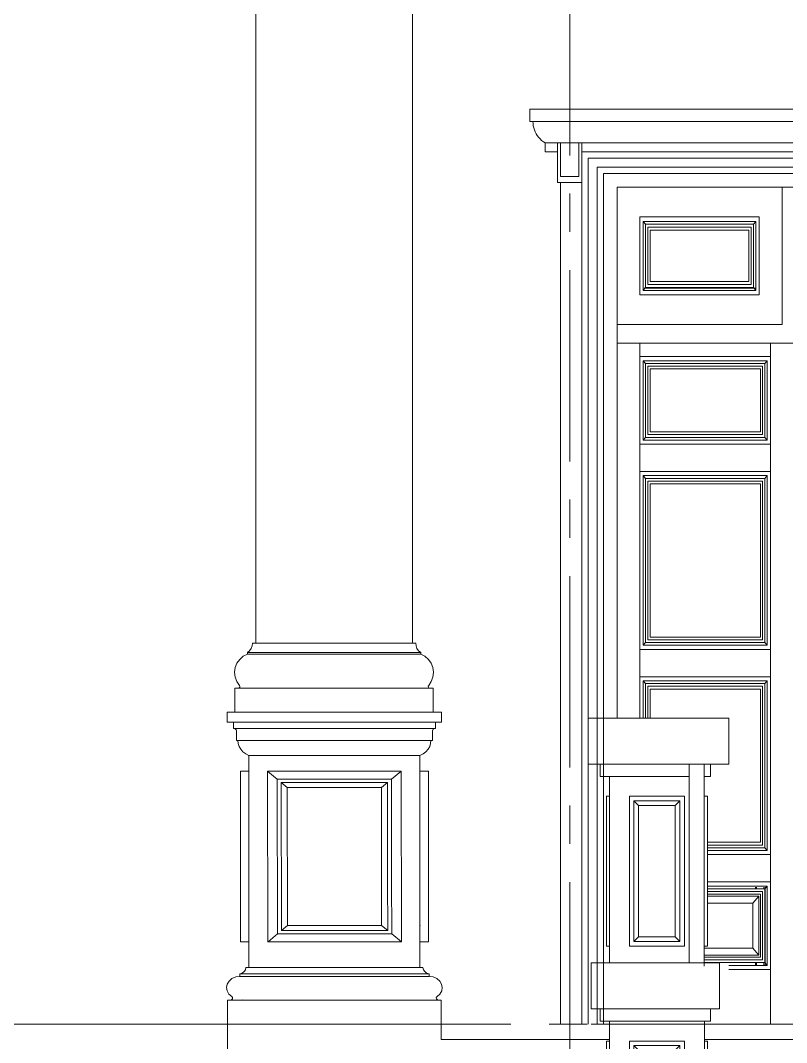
# Model space of a CAD drawing. Header units: millimetres. Extents: x 1832547 to 2001569, y -558009 to -417808.
# Drawn here: x 1885717 to 1888220, y -527404 to -524063 of the extents above; entities that cross this region are included whole.
import ezdxf

# ---------------------------------------------------------------- set-up
doc = ezdxf.new("R2010")
doc.units = ezdxf.units.MM
doc.header["$MEASUREMENT"] = 0
doc.linetypes.add('CENTER', pattern=[2, 1.25, -0.25, 0.25, -0.25])
for name, color, linetype, lineweight in [('CA.dim 08', 8, 'CONTINUOUS', 13), ('CA.manh 08', 8, 'CONTINUOUS', 9), ('CA.noi that 15', 15, 'CONTINUOUS', 9), ('CA.thay 145', 145, 'CONTINUOUS', 18), ('CA.tim 67', 67, 'CENTER', 9), ('CA_manh 08', 8, 'CONTINUOUS', 9)]:
    doc.layers.add(name, color=color, linetype=linetype, lineweight=lineweight)

# ---------------------------------------------------------------- blocks, each defined once
blk = doc.blocks.new('f34t43')
at = {"layer": 'CA.manh 08'}
for p, q in [((1919634.9, -524832.7), (1919634.9, -525292.5)), ((1919784.9, -524832.7), (1919634.9, -524832.7)), ((1919634.9, -524832.7), (1919650, -524847.8)), ((1919769.9, -524847.7), (1919784.9, -524832.7)), ((1919784.9, -525292.5), (1919784.9, -524832.7)), ((1919650, -524847.8), (1919650, -525277.4)), ((1919769.7, -524847.8), (1919650, -524847.8)), ((1919769.7, -524847.8), (1919769.9, -524847.7)), ((1919769.7, -525277.4), (1919769.7, -524847.8)), ((1919769.9, -525277.5), (1919769.9, -524847.7)), ((1919634.9, -525292.5), (1919649.9, -525277.5)), ((1919634.9, -525292.5), (1919784.9, -525292.5)), ((1919649.9, -525277.5), (1919650, -525277.4)), ((1919649.9, -525277.5), (1919769.9, -525277.5)), ((1919650, -525277.4), (1919769.7, -525277.4)), ((1919769.9, -525277.5), (1919769.7, -525277.4)), ((1919784.9, -525292.5), (1919769.9, -525277.5))]:
    blk.add_line(p, q, dxfattribs=at)
at = {"layer": 'CA.thay 145'}
for p, q in [((1919494.9, -524712.7), (1919494.9, -524562.7)), ((1919914.9, -524562.7), (1919494.9, -524562.7)), ((1919914.9, -524712.7), (1919914.9, -524562.7)), ((1919494.9, -524712.7), (1919524.9, -524712.7)), ((1919524.9, -524752.7), (1919524.9, -524712.7)), ((1919524.9, -524712.7), (1919884.9, -524712.7)), ((1919884.9, -524752.7), (1919884.9, -524712.7)), ((1919884.9, -524712.7), (1919914.9, -524712.7)), ((1919524.9, -524752.7), (1919554.9, -524752.7)), ((1919554.9, -524752.7), (1919864.9, -524752.7)), ((1919554.9, -524817.7), (1919554.9, -524752.7)), ((1919864.9, -524817.7), (1919864.9, -524752.7)), ((1919864.9, -524752.7), (1919884.9, -524752.7)), ((1919544.9, -524817.7), (1919554.9, -524817.7)), ((1919544.9, -525307.5), (1919544.9, -524817.7)), ((1919554.9, -525307.5), (1919554.9, -524817.7)), ((1919619.9, -524817.7), (1919619.9, -525307.5)), ((1919799.9, -524817.7), (1919619.9, -524817.7)), ((1919799.9, -525307.5), (1919799.9, -524817.7)), ((1919874.9, -524817.7), (1919864.9, -524817.7)), ((1919864.9, -525307.5), (1919864.9, -524817.7)), ((1919874.9, -524817.7), (1919874.9, -525307.5)), ((1919544.9, -525307.5), (1919554.9, -525307.5)), ((1919554.9, -525372.7), (1919554.9, -525307.5)), ((1919619.9, -525307.5), (1919799.9, -525307.5)), ((1919864.9, -525372.7), (1919864.9, -525307.5)), ((1919874.9, -525307.5), (1919864.9, -525307.5)), ((1919554.9, -525372.7), (1919544.9, -525372.7)), ((1919544.9, -525412.7), (1919544.9, -525372.7)), ((1919554.9, -525372.7), (1919864.9, -525372.7)), ((1919879.9, -525372.7), (1919864.9, -525372.7)), ((1919879.9, -525412.7), (1919879.9, -525372.7)), ((1919544.9, -525412.7), (1919494.9, -525412.7)), ((1919494.9, -525562.7), (1919494.9, -525412.7)), ((1919544.9, -525412.7), (1919879.9, -525412.7)), ((1919914.9, -525412.7), (1919879.9, -525412.7)), ((1919914.9, -525562.7), (1919914.9, -525412.7)), ((1919494.9, -525562.7), (1919914.9, -525562.7))]:
    blk.add_line(p, q, dxfattribs=at)
blk = doc.blocks.new('\xad5t54')
at = {"layer": 'CA.manh 08'}
blk.add_line((1923088.6, -525152.3), (1923654.8, -525152.3), dxfattribs=at)
at = {"layer": 'CA.thay 145'}
for p, q in [((1923115.9, -520842.3), (1923115.9, -525122.3)), ((1923627.5, -520842.3), (1923627.5, -525122.3)), ((1923100.8, -525139.5), (1923095.6, -525146.7)), ((1923104, -525131.2), (1923100.8, -525139.5)), ((1923105, -525122.3), (1923104, -525131.2)), ((1923115.9, -525122.3), (1923105, -525122.3)), ((1923115.9, -525122.3), (1923627.5, -525122.3)), ((1923638.4, -525122.3), (1923627.5, -525122.3)), ((1923638.4, -525122.3), (1923639.4, -525131.2)), ((1923639.4, -525131.2), (1923642.6, -525139.5)), ((1923642.6, -525139.5), (1923647.9, -525146.7)), ((1923063.3, -525175), (1923054.4, -525187.6)), ((1923074.9, -525164.8), (1923063.3, -525175)), ((1923088.6, -525157.7), (1923074.9, -525164.8)), ((1923095.6, -525146.7), (1923088.6, -525152.3)), ((1923088.6, -525152.3), (1923088.6, -525157.7)), ((1923088.6, -525157.7), (1923654.8, -525157.7)), ((1923647.9, -525146.7), (1923654.8, -525152.3)), ((1923654.8, -525152.3), (1923654.8, -525157.7)), ((1923654.8, -525157.7), (1923668.5, -525164.8)), ((1923668.5, -525164.8), (1923680.1, -525175)), ((1923680.1, -525175), (1923689, -525187.6)), ((1923048.8, -525202), (1923046.8, -525217.4)), ((1923054.4, -525187.6), (1923048.8, -525202)), ((1923689, -525187.6), (1923694.6, -525202)), ((1923694.6, -525202), (1923696.6, -525217.4)), ((1923046.8, -525217.4), (1923048.5, -525232.7)), ((1923048.5, -525232.7), (1923053.9, -525247.2)), ((1923694.9, -525232.7), (1923689.5, -525247.2)), ((1923696.6, -525217.4), (1923694.9, -525232.7)), ((1923047.8, -525269.3), (1923047.8, -525347.3)), ((1923058.7, -525269.3), (1923047.8, -525269.3)), ((1923053.9, -525247.2), (1923062.5, -525260)), ((1923061.7, -525268.4), (1923058.7, -525269.3)), ((1923092.2, -525269.3), (1923058.7, -525269.3)), ((1923063.7, -525265.9), (1923061.7, -525268.4)), ((1923062.5, -525260), (1923064, -525262.8)), ((1923064, -525262.8), (1923063.7, -525265.9)), ((1923092.2, -525269.3), (1923092.3, -525268.4)), ((1923115.9, -525269.3), (1923092.2, -525269.3)), ((1923115.9, -525269.3), (1923115.9, -525268.4)), ((1923115.9, -525269.3), (1923627.5, -525269.3)), ((1923627.5, -525269.3), (1923627.5, -525268.4)), ((1923651.3, -525269.3), (1923627.5, -525269.3)), ((1923651.3, -525269.3), (1923651.1, -525268.4)), ((1923684.7, -525269.3), (1923651.3, -525269.3)), ((1923680.9, -525260), (1923679.4, -525262.8)), ((1923679.4, -525262.8), (1923679.7, -525265.9)), ((1923679.7, -525265.9), (1923681.7, -525268.4)), ((1923689.5, -525247.2), (1923680.9, -525260)), ((1923681.7, -525268.4), (1923684.7, -525269.3)), ((1923695.6, -525269.3), (1923684.7, -525269.3)), ((1923695.6, -525269.3), (1923695.6, -525347.3)), ((1923022.7, -525380.2), (1923022.7, -525347.3)), ((1923047.8, -525347.3), (1923022.7, -525347.3)), ((1923695.6, -525347.3), (1923047.8, -525347.3)), ((1923722.8, -525347.3), (1923695.6, -525347.3)), ((1923722.8, -525380.2), (1923722.8, -525347.3)), ((1923022.7, -525380.2), (1923042.5, -525380.2)), ((1923042.5, -525400.8), (1923042.5, -525380.2)), ((1923042.5, -525380.2), (1923703, -525380.2)), ((1923046.2, -525401.4), (1923042.5, -525400.8)), ((1923042.5, -525400.8), (1923074.8, -525400.8)), ((1923049.4, -525403.2), (1923046.2, -525401.4)), ((1923051.6, -525405.8), (1923049.4, -525403.2)), ((1923052.3, -525409), (1923051.6, -525405.8)), ((1923052.3, -525439.8), (1923052.3, -525409)), ((1923622.6, -525400.8), (1923622.6, -525401.4)), ((1923622.6, -525400.8), (1923637.5, -525400.8)), ((1923637.5, -525400.8), (1923637.5, -525401.4)), ((1923637.5, -525400.8), (1923670.7, -525400.8)), ((1923670.7, -525400.8), (1923670.4, -525401.4)), ((1923670.7, -525400.8), (1923703, -525400.8)), ((1923693.1, -525409), (1923693.9, -525405.8)), ((1923693.1, -525439.8), (1923693.1, -525409)), ((1923693.9, -525405.8), (1923696, -525403.2)), ((1923696, -525403.2), (1923699.3, -525401.4)), ((1923699.3, -525401.4), (1923703, -525400.8)), ((1923703, -525380.2), (1923722.8, -525380.2)), ((1923703, -525400.8), (1923703, -525380.2)), ((1923052.3, -525439.8), (1923057.3, -525439.8)), ((1923058.2, -525449.9), (1923057.3, -525439.8)), ((1923687.3, -525449.9), (1923688.2, -525439.8)), ((1923688.2, -525439.8), (1923693.1, -525439.8)), ((1923061.4, -525459.7), (1923058.2, -525449.9)), ((1923066.7, -525468.8), (1923061.4, -525459.7)), ((1923073.9, -525476.9), (1923066.7, -525468.8)), ((1923671.6, -525476.9), (1923678.8, -525468.8)), ((1923678.8, -525468.8), (1923684.1, -525459.7)), ((1923684.1, -525459.7), (1923687.3, -525449.9)), ((1923082.9, -525483.8), (1923073.9, -525476.9)), ((1923093.2, -525489.2), (1923082.9, -525483.8)), ((1923093.1, -525541), (1923093.2, -525489.2)), ((1923093.2, -525489.2), (1923652.3, -525489.2)), ((1923652.3, -525489.2), (1923662.6, -525483.8)), ((1923652.4, -525541), (1923652.3, -525489.2)), ((1923662.6, -525483.8), (1923671.6, -525476.9)), ((1923065.7, -525541), (1923065.8, -525540.9)), ((1923065.7, -525541.1), (1923065.7, -525541)), ((1923065.7, -525541.2), (1923065.7, -525541.1)), ((1923065.7, -525541.3), (1923065.7, -525541.2)), ((1923065.7, -525555.9), (1923065.7, -525541.3)), ((1923065.8, -525540.9), (1923065.9, -525540.8)), ((1923065.9, -525540.8), (1923065.9, -525540.7)), ((1923065.9, -525540.7), (1923066, -525540.7)), ((1923066, -525540.7), (1923066.1, -525540.6)), ((1923066.1, -525540.6), (1923066.3, -525540.6)), ((1923066.3, -525540.6), (1923066.4, -525540.5)), ((1923066.4, -525540.5), (1923066.5, -525540.5)), ((1923066.5, -525540.5), (1923066.6, -525540.5)), ((1923066.6, -525540.5), (1923092.2, -525540.5)), ((1923092.2, -525540.5), (1923092.3, -525540.5)), ((1923092.3, -525540.5), (1923092.4, -525540.5)), ((1923092.4, -525540.5), (1923092.6, -525540.6)), ((1923092.6, -525540.6), (1923092.7, -525540.6)), ((1923092.7, -525540.6), (1923092.8, -525540.7)), ((1923092.8, -525540.7), (1923092.9, -525540.7)), ((1923092.9, -525540.7), (1923093, -525540.8)), ((1923093, -525540.8), (1923093, -525540.9)), ((1923093, -525540.9), (1923093.1, -525541)), ((1923093.1, -525541), (1923093.1, -525541.1)), ((1923093.1, -525541.1), (1923093.2, -525541.2)), ((1923093.2, -525541.2), (1923093.2, -525541.3)), ((1923093.2, -525541.3), (1923093.2, -525593.2)), ((1923590.5, -525540.5), (1923154, -525540.5)), ((1923154, -525540.5), (1923155.2, -526098.5)), ((1923154, -525540.5), (1923155, -525541.3)), ((1923155, -525541.3), (1923185.8, -525566.8)), ((1923558.9, -525566.8), (1923589.5, -525541.3)), ((1923589.5, -525541.3), (1923590.5, -525540.5)), ((1923591.7, -526098.5), (1923590.5, -525540.5)), ((1923652.4, -525541.1), (1923652.3, -525541.2)), ((1923652.3, -525541.2), (1923652.3, -525541.3)), ((1923652.3, -525593.2), (1923652.3, -525541.3)), ((1923652.5, -525540.9), (1923652.4, -525541)), ((1923652.4, -525541), (1923652.4, -525541.1)), ((1923652.6, -525540.7), (1923652.5, -525540.8)), ((1923652.5, -525540.8), (1923652.5, -525540.9)), ((1923652.7, -525540.7), (1923652.6, -525540.7)), ((1923652.8, -525540.6), (1923652.7, -525540.7)), ((1923652.9, -525540.6), (1923652.8, -525540.6)), ((1923653.1, -525540.5), (1923652.9, -525540.6)), ((1923653.2, -525540.5), (1923653.1, -525540.5)), ((1923653.3, -525540.5), (1923653.2, -525540.5)), ((1923678.9, -525540.5), (1923653.3, -525540.5)), ((1923679, -525540.5), (1923678.9, -525540.5)), ((1923679.1, -525540.5), (1923679, -525540.5)), ((1923679.2, -525540.6), (1923679.1, -525540.5)), ((1923679.4, -525540.6), (1923679.2, -525540.6)), ((1923679.5, -525540.7), (1923679.4, -525540.6)), ((1923679.6, -525540.7), (1923679.5, -525540.7)), ((1923679.6, -525540.8), (1923679.6, -525540.7)), ((1923679.7, -525540.9), (1923679.6, -525540.8)), ((1923679.8, -525541), (1923679.7, -525540.9)), ((1923679.8, -525541.1), (1923679.8, -525541)), ((1923679.8, -525541.2), (1923679.8, -525541.1)), ((1923679.8, -525541.3), (1923679.8, -525541.2)), ((1923679.8, -525541.3), (1923679.8, -526097.7)), ((1923065.7, -525556), (1923065.7, -525555.9)), ((1923065.7, -525556.1), (1923065.7, -525556)), ((1923065.7, -525556.1), (1923065.7, -525556.1)), ((1923065.7, -525556.2), (1923065.7, -525556.1)), ((1923065.8, -525556.3), (1923065.7, -525556.2)), ((1923065.7, -525556.2), (1923065.7, -526082.9)), ((1923065.8, -525556.4), (1923065.8, -525556.3)), ((1923065.9, -525556.4), (1923065.8, -525556.4)), ((1923066, -525556.5), (1923065.9, -525556.4)), ((1923066.1, -525556.6), (1923066, -525556.5)), ((1923066, -525556.5), (1923066, -525556.5)), ((1923066.2, -525556.6), (1923066.1, -525556.6)), ((1923066.3, -525556.6), (1923066.2, -525556.6)), ((1923558.9, -525566.8), (1923185.8, -525566.8)), ((1923185.8, -525566.8), (1923186.8, -526072.2)), ((1923559.4, -525898.2), (1923558.9, -525566.8)), ((1923678.9, -525556.8), (1923679.1, -525556.7)), ((1923092.3, -525594), (1923092.2, -525594)), ((1923092.4, -525594), (1923092.3, -525594)), ((1923092.6, -525594), (1923092.4, -525594)), ((1923092.7, -525593.9), (1923092.6, -525594)), ((1923092.8, -525593.9), (1923092.7, -525593.9)), ((1923092.9, -525593.8), (1923092.8, -525593.9)), ((1923093, -525593.7), (1923092.9, -525593.8)), ((1923093, -525593.6), (1923093, -525593.7)), ((1923093.2, -525593.3), (1923093.1, -525593.4)), ((1923093.1, -525593.4), (1923093.1, -525593.5)), ((1923093.1, -525593.5), (1923093.1, -526045.5)), ((1923093.2, -525593.2), (1923093.2, -525593.3)), ((1923652.3, -525593.2), (1923652.3, -525593.3)), ((1923652.3, -525593.3), (1923652.4, -525593.4)), ((1923652.4, -525593.4), (1923652.4, -525593.5)), ((1923652.4, -525593.5), (1923652.5, -525593.6)), ((1923652.4, -525593.5), (1923652.4, -526045.5)), ((1923652.5, -525593.6), (1923652.5, -525593.7)), ((1923652.5, -525593.7), (1923652.6, -525593.8)), ((1923652.6, -525593.8), (1923652.7, -525593.9)), ((1923652.7, -525593.9), (1923652.8, -525593.9)), ((1923652.8, -525593.9), (1923652.9, -525594)), ((1923652.9, -525594), (1923653.1, -525594)), ((1923653.1, -525594), (1923653.2, -525594)), ((1923559.9, -526072.2), (1923559.4, -525898.2)), ((1923092.3, -526045), (1923092.2, -526045)), ((1923092.4, -526045), (1923092.3, -526045)), ((1923092.6, -526045), (1923092.4, -526045)), ((1923092.7, -526045.1), (1923092.6, -526045)), ((1923092.8, -526045.1), (1923092.7, -526045.1)), ((1923092.9, -526045.2), (1923092.8, -526045.1)), ((1923093, -526045.3), (1923092.9, -526045.2)), ((1923093, -526045.4), (1923093, -526045.3)), ((1923093.1, -526045.6), (1923093.1, -526045.5)), ((1923093.2, -526045.7), (1923093.1, -526045.6)), ((1923093.2, -526045.8), (1923093.2, -526045.7)), ((1923093.2, -526045.8), (1923093.2, -526097.7)), ((1923156.2, -526097.7), (1923186.8, -526072.2)), ((1923186.8, -526072.2), (1923371.8, -526072.2)), ((1923372.8, -526072.2), (1923559.9, -526072.2)), ((1923591.7, -526098.5), (1923559.9, -526072.2)), ((1923652.3, -526045.7), (1923652.4, -526045.6)), ((1923652.3, -526045.8), (1923652.3, -526045.7)), ((1923652.3, -526097.7), (1923652.3, -526045.8)), ((1923652.4, -526045.5), (1923652.5, -526045.4)), ((1923652.4, -526045.6), (1923652.4, -526045.5)), ((1923652.5, -526045.3), (1923652.6, -526045.2)), ((1923652.5, -526045.4), (1923652.5, -526045.3)), ((1923652.6, -526045.2), (1923652.7, -526045.1)), ((1923652.7, -526045.1), (1923652.8, -526045.1)), ((1923652.8, -526045.1), (1923652.9, -526045)), ((1923652.9, -526045), (1923653.1, -526045)), ((1923653.1, -526045), (1923653.2, -526045)), ((1923065.7, -526082.9), (1923065.7, -526083)), ((1923065.7, -526083), (1923065.7, -526083)), ((1923065.7, -526083), (1923065.7, -526083.1)), ((1923065.7, -526097.7), (1923065.7, -526083.1)), ((1923065.7, -526097.7), (1923065.7, -526097.8)), ((1923065.7, -526097.8), (1923065.7, -526097.9)), ((1923065.7, -526097.9), (1923065.7, -526098)), ((1923065.7, -526098), (1923065.8, -526098.1)), ((1923065.8, -526098.1), (1923065.9, -526098.2)), ((1923065.9, -526098.2), (1923065.9, -526098.3)), ((1923065.9, -526098.3), (1923066, -526098.4)), ((1923066, -526098.4), (1923066.1, -526098.4)), ((1923066.1, -526098.4), (1923066.3, -526098.5)), ((1923066.3, -526082.4), (1923066.6, -526082.2)), ((1923066.3, -526098.5), (1923066.4, -526098.5)), ((1923066.4, -526098.5), (1923066.5, -526098.5)), ((1923066.5, -526098.5), (1923066.6, -526098.5)), ((1923066.6, -526098.5), (1923092.2, -526098.5)), ((1923092.2, -526098.5), (1923092.3, -526098.5)), ((1923092.3, -526098.5), (1923092.4, -526098.5)), ((1923092.4, -526098.5), (1923092.6, -526098.5)), ((1923092.6, -526098.5), (1923092.7, -526098.4)), ((1923092.7, -526098.4), (1923092.8, -526098.4)), ((1923092.8, -526098.4), (1923092.9, -526098.3)), ((1923092.9, -526098.3), (1923093, -526098.2)), ((1923093, -526098.1), (1923093.1, -526098)), ((1923093, -526098.2), (1923093, -526098.1)), ((1923093.1, -526097.9), (1923093.2, -526097.8)), ((1923093.1, -526098), (1923093.1, -526097.9)), ((1923093.2, -526182.2), (1923093.1, -526098)), ((1923093.2, -526097.8), (1923093.2, -526097.7)), ((1923155.2, -526098.5), (1923156.2, -526097.7)), ((1923155.2, -526098.5), (1923591.7, -526098.5)), ((1923591.7, -526098.5), (1923590.7, -526097.7)), ((1923652.3, -526097.8), (1923652.3, -526097.7)), ((1923652.4, -526097.9), (1923652.3, -526097.8)), ((1923652.3, -526182.2), (1923652.4, -526098)), ((1923652.4, -526098), (1923652.4, -526097.9)), ((1923652.5, -526098.1), (1923652.4, -526098)), ((1923652.5, -526098.2), (1923652.5, -526098.1)), ((1923652.6, -526098.3), (1923652.5, -526098.2)), ((1923652.7, -526098.4), (1923652.6, -526098.3)), ((1923652.8, -526098.4), (1923652.7, -526098.4)), ((1923652.9, -526098.5), (1923652.8, -526098.4)), ((1923653.1, -526098.5), (1923652.9, -526098.5)), ((1923653.2, -526098.5), (1923653.1, -526098.5)), ((1923653.3, -526098.5), (1923653.2, -526098.5)), ((1923678.9, -526098.5), (1923653.3, -526098.5)), ((1923678.9, -526082.2), (1923679.1, -526082.3)), ((1923679, -526098.5), (1923678.9, -526098.5)), ((1923679.1, -526098.5), (1923679, -526098.5)), ((1923679.2, -526098.5), (1923679.1, -526098.5)), ((1923679.4, -526098.4), (1923679.2, -526098.5)), ((1923679.5, -526098.4), (1923679.4, -526098.4)), ((1923679.6, -526098.3), (1923679.5, -526098.4)), ((1923679.7, -526098.1), (1923679.6, -526098.2)), ((1923679.6, -526098.2), (1923679.6, -526098.3)), ((1923679.8, -526098), (1923679.7, -526098.1)), ((1923679.8, -526097.7), (1923679.8, -526097.8)), ((1923679.8, -526097.8), (1923679.8, -526097.9)), ((1923679.8, -526097.9), (1923679.8, -526098)), ((1923071.3, -526200.1), (1923063.5, -526202.8)), ((1923063.5, -526202.8), (1923063.5, -526211)), ((1923063.5, -526202.8), (1923682, -526202.8)), ((1923077.7, -526195.4), (1923071.3, -526200.1)), ((1923081.8, -526189.2), (1923077.7, -526195.4)), ((1923083.3, -526182.2), (1923081.8, -526189.2)), ((1923093.2, -526182.2), (1923083.3, -526182.2)), ((1923093.2, -526182.2), (1923652.3, -526182.2)), ((1923662.2, -526182.2), (1923652.3, -526182.2)), ((1923662.2, -526182.2), (1923663.7, -526189.2)), ((1923663.7, -526189.2), (1923667.8, -526195.4)), ((1923667.8, -526195.4), (1923674.2, -526200.1)), ((1923674.2, -526200.1), (1923682, -526202.8)), ((1923682, -526202.8), (1923682, -526211)), ((1923022.3, -526236.2), (1923020.1, -526247.4)), ((1923028.4, -526226.2), (1923022.3, -526236.2)), ((1923038, -526218.1), (1923028.4, -526226.2)), ((1923050.1, -526212.9), (1923038, -526218.1)), ((1923063.5, -526211), (1923050.1, -526212.9)), ((1923063.5, -526211), (1923682, -526211)), ((1923682, -526211), (1923695.4, -526212.9)), ((1923695.4, -526212.9), (1923707.5, -526218.1)), ((1923707.5, -526218.1), (1923717.1, -526226.2)), ((1923717.1, -526226.2), (1923723.2, -526236.2)), ((1923723.2, -526236.2), (1923725.4, -526247.4)), ((1923020.1, -526247.4), (1923022, -526258.6)), ((1923022, -526258.6), (1923028, -526268.7)), ((1923028, -526268.7), (1923037.4, -526276.9)), ((1923037.4, -526276.9), (1923039.8, -526280.5)), ((1923708.1, -526276.9), (1923705.7, -526280.5)), ((1923717.5, -526268.7), (1923708.1, -526276.9)), ((1923723.5, -526258.6), (1923717.5, -526268.7)), ((1923725.4, -526247.4), (1923723.5, -526258.6)), ((1923023.9, -526289.1), (1923023.9, -526367.3)), ((1923023.9, -526289.1), (1923031.3, -526289.1)), ((1923036.1, -526287.9), (1923031.3, -526289.1)), ((1923072.7, -526289.1), (1923031.3, -526289.1)), ((1923039.3, -526284.7), (1923036.1, -526287.9)), ((1923039.8, -526280.5), (1923039.3, -526284.7)), ((1923072.7, -526289.1), (1923073, -526287.9)), ((1923093.2, -526289.1), (1923072.7, -526289.1)), ((1923093.2, -526289.1), (1923093.2, -526287.9)), ((1923093.2, -526289.1), (1923652.3, -526289.1)), ((1923652.3, -526289.1), (1923652.3, -526287.9)), ((1923672.8, -526289.1), (1923652.3, -526289.1)), ((1923672.8, -526289.1), (1923672.5, -526287.9)), ((1923714.2, -526289.1), (1923672.8, -526289.1)), ((1923705.7, -526280.5), (1923706.2, -526284.7)), ((1923706.2, -526284.7), (1923709.4, -526287.9)), ((1923709.4, -526287.9), (1923714.2, -526289.1)), ((1923721.6, -526289.1), (1923714.2, -526289.1)), ((1923721.6, -526289.1), (1923721.6, -526312.7)), ((1923721.6, -526343.8), (1923721.6, -526312.7)), ((1923721.6, -526343.8), (1923721.6, -526367.3)), ((1923721.6, -526367.3), (1923023.9, -526367.3)), ((1923353, -526367.3), (1923353.6, -526367.3)), ((1923353.6, -526367.3), (1923355.6, -526367.3)), ((1923355.6, -526367.3), (1923358.8, -526367.3)), ((1923358.8, -526367.3), (1923362.9, -526367.3)), ((1923362.9, -526367.3), (1923367.6, -526367.3)), ((1923367.6, -526367.3), (1923372.7, -526367.3)), ((1923372.7, -526367.3), (1923392.5, -526367.3)), ((1923372.7, -526367.3), (1923377.9, -526367.3)), ((1923377.9, -526367.3), (1923382.6, -526367.3)), ((1923382.6, -526367.3), (1923386.7, -526367.3)), ((1923386.7, -526367.3), (1923389.9, -526367.3)), ((1923389.9, -526367.3), (1923391.9, -526367.3)), ((1923391.9, -526367.3), (1923392.5, -526367.3))]:
    blk.add_line(p, q, dxfattribs=at)
at = {"layer": 'CA_manh 08'}
for p, q in [((1923042.5, -525400.8), (1923622.6, -525400.8)), ((1923057.3, -525439.8), (1923688.2, -525439.8)), ((1923198.8, -525577.6), (1923199.8, -526061.4)), ((1923545.9, -525577.6), (1923198.8, -525577.6)), ((1923198.8, -525577.6), (1923218.6, -525594)), ((1923217.6, -525593.2), (1923218.6, -525594)), ((1923218.6, -525594), (1923219.5, -526045)), ((1923526.2, -525594), (1923218.6, -525594)), ((1923527.2, -525593.2), (1923526.2, -525594)), ((1923526.6, -525898.3), (1923526.2, -525594)), ((1923545.9, -525577.6), (1923526.7, -525593.6)), ((1923546.4, -525898.2), (1923545.9, -525577.6)), ((1923527.1, -526045), (1923526.6, -525898.3)), ((1923546.9, -526061.4), (1923546.4, -525898.2)), ((1923199.8, -526061.4), (1923219.5, -526045)), ((1923199.8, -526061.4), (1923371.8, -526061.4)), ((1923218.5, -526045.8), (1923219.5, -526045)), ((1923219.5, -526045), (1923527.1, -526045)), ((1923372.8, -526061.4), (1923546.9, -526061.4)), ((1923528.1, -526045.8), (1923527.1, -526045)), ((1923546.9, -526061.4), (1923527.1, -526045))]:
    blk.add_line(p, q, dxfattribs=at)

msp = doc.modelspace()

# ---------------------------------------------------------------- linework, layer by layer
at = {"layer": 'CA.manh 08'}
for p, q in [((1887721.6, -526613.6), (1887721.6, -527073.4)), ((1887871.6, -526613.6), (1887721.6, -526613.6)), ((1887721.6, -526613.6), (1887736.7, -526628.7)), ((1887736.7, -526628.7), (1887736.7, -527058.3)), ((1887856.5, -526628.7), (1887736.7, -526628.7)), ((1887856.5, -526628.7), (1887856.6, -526628.6)), ((1887856.5, -527058.3), (1887856.5, -526628.7)), ((1887856.6, -526628.6), (1887871.6, -526613.6)), ((1887856.6, -527058.4), (1887856.6, -526628.6)), ((1887871.6, -527073.4), (1887871.6, -526613.6)), ((1887721.6, -527073.4), (1887736.6, -527058.4)), ((1887721.6, -527073.4), (1887871.6, -527073.4)), ((1887736.6, -527058.4), (1887736.7, -527058.3)), ((1887736.6, -527058.4), (1887856.6, -527058.4)), ((1887736.7, -527058.3), (1887856.5, -527058.3)), ((1887856.6, -527058.4), (1887856.5, -527058.3)), ((1887871.6, -527073.4), (1887856.6, -527058.4))]:
    msp.add_line(p, q, dxfattribs=at)
at = {"layer": 'CA.noi that 15'}
for p, q in [((1888205.5, -524608.3), (1887666.6, -524608.3)), ((1887666.6, -524608.3), (1887666.6, -525057.4)), ((1888205.5, -525057.4), (1888205.5, -524608.3)), ((1888131, -524705.4), (1887741, -524705.4)), ((1887741, -524705.4), (1887741, -524960.2)), ((1888131, -524705.4), (1888131, -524960.2)), ((1888119.9, -524720), (1887752.2, -524720)), ((1887752.2, -524720), (1887752.2, -524938.6)), ((1887759.7, -524729.7), (1887752.2, -524720)), ((1888112.4, -524729.7), (1887759.7, -524729.7)), ((1887759.7, -524729.7), (1887759.7, -524935.9)), ((1888105, -524739.4), (1887767.1, -524739.4)), ((1887767.1, -524739.4), (1887767.1, -524926.2)), ((1888105, -524739.4), (1888105, -524926.2)), ((1888112.4, -524729.7), (1888119.9, -524720)), ((1888112.4, -524729.7), (1888112.4, -524935.9)), ((1888119.9, -524720), (1888119.9, -524945.7)), ((1888097.5, -524749.1), (1887774.5, -524749.1)), ((1887774.5, -524749.1), (1887774.5, -524916.5)), ((1888097.5, -524749.1), (1888097.5, -524916.5)), ((1887753, -524938.6), (1887752.2, -524938.6)), ((1887752.2, -524938.6), (1887752.2, -524945.7)), ((1887752.2, -524945.7), (1887757.6, -524938.6)), ((1887756.8, -524938.6), (1887754.6, -524938.6)), ((1887759.7, -524935.9), (1887757.6, -524938.6)), ((1888114.5, -524938.6), (1887757.6, -524938.6)), ((1887759.7, -524935.9), (1888112.4, -524935.9)), ((1887767.1, -524926.2), (1888105, -524926.2)), ((1887774.5, -524916.5), (1888097.5, -524916.5)), ((1888114.5, -524938.6), (1888112.4, -524935.9)), ((1888115.3, -524938.6), (1888114.5, -524938.6)), ((1888114.5, -524938.6), (1888119.9, -524945.7)), ((1888119, -524938.6), (1888116.7, -524938.6)), ((1887741, -524960.2), (1888131, -524960.2)), ((1887752.2, -524945.7), (1888119.9, -524945.7)), ((1887666.6, -525057.4), (1888205.5, -525057.4)), ((1887666.6, -525118.4), (1887666.6, -526343.6)), ((1887741, -525118.4), (1887666.6, -525118.4)), ((1887741, -525118.4), (1887741, -525162.1)), ((1888168.2, -525118.4), (1887741, -525118.4)), ((1888168.2, -525162.1), (1888168.2, -525118.4)), ((1888242.7, -525118.4), (1888168.2, -525118.4)), ((1888168.2, -525162.1), (1887741, -525162.1)), ((1887741, -525448.2), (1887741, -525162.1)), ((1888168.2, -525448.2), (1888168.2, -525162.1)), ((1887752.2, -525175.5), (1888157.1, -525175.5)), ((1887752.2, -525175.5), (1887752.2, -525434.8)), ((1887752.2, -525175.5), (1887759.7, -525184.5)), ((1887759.7, -525184.5), (1888149.6, -525184.5)), ((1887759.7, -525425.9), (1887759.7, -525184.5)), ((1887767.1, -525193.4), (1888142.2, -525193.4)), ((1887767.1, -525193.4), (1887767.1, -525416.9)), ((1887774.5, -525202.4), (1888134.7, -525202.4)), ((1887774.5, -525408), (1887774.5, -525202.4)), ((1888134.7, -525202.4), (1888134.7, -525408)), ((1888142.2, -525193.4), (1888142.2, -525416.9)), ((1888157.1, -525175.5), (1888149.6, -525184.5)), ((1888149.6, -525184.5), (1888149.6, -525425.9)), ((1888157.1, -525175.5), (1888157.1, -525434.8)), ((1888134.7, -525408), (1887774.5, -525408)), ((1887752.2, -525434.8), (1887759.7, -525425.9)), ((1888157.1, -525434.8), (1887752.2, -525434.8)), ((1888149.6, -525425.9), (1887759.7, -525425.9)), ((1888142.2, -525416.9), (1887767.1, -525416.9)), ((1888157.1, -525434.8), (1888149.6, -525425.9)), ((1887741, -525448.2), (1888168.2, -525448.2)), ((1887741, -525448.2), (1887741, -525537.6)), ((1888168.2, -525537.6), (1888168.2, -525448.2)), ((1888168.2, -525537.6), (1887741, -525537.6)), ((1887741, -526118.8), (1887741, -525537.6)), ((1888168.2, -526118.8), (1888168.2, -525537.6)), ((1887752.2, -525551), (1888157.1, -525551)), ((1887752.2, -525551), (1887752.2, -526105.3)), ((1887752.2, -525551), (1887759.7, -525560)), ((1887759.7, -525560), (1888149.6, -525560)), ((1887759.7, -526096.4), (1887759.7, -525560)), ((1887767.1, -525568.9), (1888142.2, -525568.9)), ((1887767.1, -525568.9), (1887767.1, -526087.5)), ((1888142.2, -525568.9), (1888142.2, -526087.5)), ((1888157.1, -525551), (1888149.6, -525560)), ((1888149.6, -525560), (1888149.6, -526096.4)), ((1888157.1, -525551), (1888157.1, -526105.3)), ((1887774.5, -525577.9), (1888134.7, -525577.9)), ((1887774.5, -526078.5), (1887774.5, -525577.9)), ((1888134.7, -525577.9), (1888134.7, -526078.5)), ((1887752.2, -526105.3), (1887759.7, -526096.4)), ((1888157.1, -526105.3), (1887752.2, -526105.3)), ((1888149.6, -526096.4), (1887759.7, -526096.4)), ((1888142.2, -526087.5), (1887767.1, -526087.5)), ((1888134.7, -526078.5), (1887774.5, -526078.5)), ((1888157.1, -526105.3), (1888149.6, -526096.4)), ((1887741, -526118.8), (1888168.2, -526118.8)), ((1887741, -526118.8), (1887741, -526208.2)), ((1888168.2, -526208.2), (1888168.2, -526118.8)), ((1888168.2, -526208.2), (1887741, -526208.2)), ((1887741, -526343.6), (1887741, -526208.2)), ((1888168.2, -526789.3), (1888168.2, -526208.2)), ((1887752.2, -526221.6), (1888157.1, -526221.6)), ((1887752.2, -526221.6), (1887752.2, -526343.6)), ((1887752.2, -526221.6), (1887759.7, -526230.5)), ((1887759.7, -526230.5), (1888149.6, -526230.5)), ((1887759.7, -526343.6), (1887759.7, -526230.5)), ((1887767.1, -526239.4), (1888142.2, -526239.4)), ((1887767.1, -526239.4), (1887767.1, -526343.6)), ((1888142.2, -526239.4), (1888142.2, -526758)), ((1888157.1, -526221.6), (1888149.6, -526230.5)), ((1888149.6, -526230.5), (1888149.6, -526766.9)), ((1888157.1, -526221.6), (1888157.1, -526775.9)), ((1887774.5, -526248.4), (1888134.7, -526248.4)), ((1887774.5, -526343.6), (1887774.5, -526248.4)), ((1888134.7, -526248.4), (1888134.7, -526749.1)), ((1888134.7, -526749.1), (1887961.6, -526749.1)), ((1888142.2, -526758), (1887961.6, -526758)), ((1888149.6, -526766.9), (1887961.6, -526766.9)), ((1888157.1, -526775.9), (1887961.6, -526775.9)), ((1888157.1, -526775.9), (1888149.6, -526766.9)), ((1887961.6, -526789.3), (1888168.2, -526789.3)), ((1888168.2, -526878.7), (1888168.2, -526789.3)), ((1888168.2, -526878.7), (1887961.6, -526878.7)), ((1888168.2, -527164.8), (1888168.2, -526878.7)), ((1887961.6, -526892.1), (1888119.1, -526892.1)), ((1887961.6, -526901), (1888119.1, -526901)), ((1887961.6, -526910), (1888142.2, -526910)), ((1888119.1, -526894), (1888119.1, -526892.1)), ((1888119.1, -526892.1), (1888121.7, -526892.1)), ((1888119.1, -526898.4), (1888119.1, -526895.9)), ((1888119.1, -526901), (1888119.1, -526899.1)), ((1888119.1, -526901), (1888121.7, -526901)), ((1888121.7, -526894), (1888121.7, -526892.1)), ((1888121.7, -526892.1), (1888145.8, -526892.1)), ((1888121.7, -526898.4), (1888121.7, -526895.9)), ((1888121.7, -526901), (1888121.7, -526899.1)), ((1888121.7, -526901), (1888145.8, -526901)), ((1888142.2, -526910), (1888142.2, -527133.5)), ((1888145.8, -526892.1), (1888145.8, -526894)), ((1888145.8, -526892.1), (1888150.3, -526892.1)), ((1888145.8, -526895.9), (1888145.8, -526898.4)), ((1888145.8, -526899.1), (1888145.8, -526901)), ((1888145.8, -526901), (1888149.6, -526901)), ((1888149.6, -526901), (1888150.3, -526900.2)), ((1888149.6, -526901), (1888149.6, -527142.4)), ((1888150.3, -526894), (1888150.3, -526892.1)), ((1888150.3, -526892.1), (1888157.1, -526892.1)), ((1888157.1, -526892.1), (1888150.3, -526900.2)), ((1888150.3, -526898.4), (1888150.3, -526895.9)), ((1888150.3, -526900.2), (1888150.3, -526899.1)), ((1888150.3, -527143.2), (1888150.3, -526900.2)), ((1888157.1, -526892.1), (1888157.1, -527151.4)), ((1887961.6, -526918.9), (1888134.7, -526918.9)), ((1887961.6, -526925.6), (1888129.2, -526925.6)), ((1888129.2, -526925.6), (1888110.2, -526948.4)), ((1888129.2, -526925.6), (1888129.2, -527117.9)), ((1888134.7, -526918.9), (1888134.7, -527124.5)), ((1888110.2, -526948.4), (1887961.6, -526948.4)), ((1888110.2, -527095), (1888110.2, -526948.4)), ((1887951.6, -527095), (1888110.2, -527095)), ((1888129.2, -527117.9), (1888110.2, -527095)), ((1888129.2, -527117.9), (1887951.6, -527117.9)), ((1888134.7, -527124.5), (1887951.6, -527124.5)), ((1888142.2, -527133.5), (1887951.6, -527133.5)), ((1888119.1, -527142.4), (1887951.6, -527142.4)), ((1888119.1, -527142.8), (1888119.1, -527142.4)), ((1888121.7, -527142.4), (1888119.1, -527142.4)), ((1888119.1, -527146.7), (1888119.1, -527143.8)), ((1888121.7, -527142.8), (1888121.7, -527142.4)), ((1888145.8, -527142.4), (1888121.7, -527142.4)), ((1888121.7, -527146.7), (1888121.7, -527143.8)), ((1888145.8, -527142.4), (1888145.8, -527142.8)), ((1888149.6, -527142.4), (1888145.8, -527142.4)), ((1888145.8, -527143.8), (1888145.8, -527146.7)), ((1888149.6, -527142.4), (1888150.3, -527143.2)), ((1888157.1, -527151.4), (1888150.3, -527143.2)), ((1888150.3, -527146.7), (1888150.3, -527143.8)), ((1888157.1, -527151.4), (1888031.6, -527151.4)), ((1888031.6, -527164.8), (1888168.2, -527164.8)), ((1888119.1, -527150.4), (1888119.1, -527147.6)), ((1888121.7, -527150.4), (1888121.7, -527147.6)), ((1888145.8, -527147.6), (1888145.8, -527150.4)), ((1888150.3, -527150.4), (1888150.3, -527147.6)), ((1888168.2, -527343.6), (1888168.2, -527164.8))]:
    msp.add_line(p, q, dxfattribs=at)
for points in [[(1887621.6, -526343.6), (1887621.6, -524563.3), (1890664, -524563.3), (1890664, -526343.6)], [(1887666.6, -526343.6), (1887666.6, -524608.3), (1890619, -524608.3), (1890619, -526343.6)], [(1887666.6, -527343.6), (1887741, -527343.6)], [(1887951.6, -527343.6), (1890341.6, -527343.6)]]:
    msp.add_lwpolyline(points, dxfattribs=at)
at = {"layer": 'CA.thay 145'}
for p, q in [((1887381.6, -524353.3), (1887381.6, -524393.3)), ((1887381.6, -524353.3), (1890901.4, -524353.3)), ((1887381.6, -524393.3), (1887391.6, -524393.3)), ((1887391.6, -524393.3), (1887391.8, -524400.3)), ((1890891.4, -524393.3), (1887391.6, -524393.3)), ((1887391.8, -524400.3), (1887392.6, -524407.3)), ((1887392.6, -524407.3), (1887394, -524414.3)), ((1887394, -524414.3), (1887396.1, -524421)), ((1887396.1, -524421), (1887398.7, -524427.5)), ((1887398.7, -524427.5), (1887401.9, -524433.8)), ((1887401.9, -524433.8), (1887405.7, -524439.8)), ((1887405.7, -524439.8), (1887410, -524445.4)), ((1887410, -524445.4), (1887414.8, -524450.6)), ((1887414.8, -524450.6), (1887420, -524455.3)), ((1887420, -524455.3), (1887425.6, -524459.6)), ((1887425.6, -524459.6), (1887431.6, -524463.3)), ((1887431.6, -524463.3), (1887471.6, -524463.3)), ((1887431.6, -524463.3), (1887431.6, -524493.3)), ((1887471.6, -524493.3), (1887471.6, -524463.3)), ((1887471.6, -524463.3), (1887481.6, -524463.3)), ((1887481.6, -524463.3), (1887541.6, -524463.3)), ((1887541.6, -524463.3), (1887551.6, -524463.3)), ((1887551.6, -524463.3), (1890731.4, -524463.3)), ((1887551.6, -524463.3), (1887551.6, -524493.3)), ((1887431.6, -524493.3), (1887471.6, -524493.3)), ((1887471.6, -524593.3), (1887471.6, -524493.3)), ((1890731.4, -524493.3), (1887551.6, -524493.3)), ((1887551.6, -524493.3), (1887551.6, -524593.3)), ((1887621.6, -527343.3), (1887621.6, -524563.3)), ((1887621.6, -524563.3), (1890661.4, -524563.3)), ((1887481.6, -524593.3), (1887471.6, -524593.3)), ((1887481.6, -524593.3), (1887481.6, -527343.3)), ((1887551.6, -524593.3), (1887481.6, -524593.3)), ((1887551.6, -524593.3), (1887551.6, -527343.3)), ((1887571.6, -526493.6), (1887571.6, -526343.6)), ((1888031.6, -526343.6), (1887571.6, -526343.6)), ((1888031.6, -526493.6), (1888031.6, -526343.6)), ((1887571.6, -526493.6), (1887611.6, -526493.6)), ((1887611.6, -526533.6), (1887611.6, -526493.6)), ((1887611.6, -526493.6), (1887971.6, -526493.6)), ((1887971.6, -526533.6), (1887971.6, -526493.6)), ((1887971.6, -526493.6), (1888031.6, -526493.6)), ((1887611.6, -526533.6), (1887641.6, -526533.6)), ((1887641.6, -526533.6), (1887901.6, -526533.6)), ((1887641.6, -526598.6), (1887641.6, -526533.6)), ((1887951.6, -526598.6), (1887951.6, -526533.6)), ((1887951.6, -526533.6), (1887971.6, -526533.6)), ((1887631.6, -526598.6), (1887641.6, -526598.6)), ((1887631.6, -527088.4), (1887631.6, -526598.6)), ((1887641.6, -527088.4), (1887641.6, -526598.6)), ((1887706.6, -526598.6), (1887706.6, -527088.4)), ((1887886.6, -526598.6), (1887706.6, -526598.6)), ((1887886.6, -527088.4), (1887886.6, -526598.6)), ((1887961.6, -526598.6), (1887951.6, -526598.6)), ((1887951.6, -527088.4), (1887951.6, -526598.6)), ((1887961.6, -526598.6), (1887961.6, -527088.4)), ((1887631.6, -527088.4), (1887641.6, -527088.4)), ((1887641.6, -527143.6), (1887641.6, -527088.4)), ((1887706.6, -527088.4), (1887886.6, -527088.4)), ((1887951.6, -527153.6), (1887951.6, -527088.4)), ((1887961.6, -527088.4), (1887951.6, -527088.4)), ((1887581.6, -527343.6), (1888001.6, -527343.6))]:
    msp.add_line(p, q, dxfattribs=at)
at = {"layer": 'CA.thay 145', "color": 5}
for points in [[(1887901.6, -527143.6), (1887901.6, -526493.6)], [(1887951.6, -527143.6), (1887951.6, -526493.6)]]:
    msp.add_lwpolyline(points, dxfattribs=at)
at = {"layer": 'CA.thay 145'}
for points in [[(1886393.9, -527343.6), (1883094.3, -527343.6)], [(1886393.9, -527343.6), (1886393.9, -528143.6)], [(1887091.6, -527343.6), (1887091.6, -527393.6)], [(1887641.6, -527393.6), (1887091.6, -527393.6)], [(1887951.6, -527393.6), (1890341.6, -527393.6)]]:
    msp.add_lwpolyline(points, dxfattribs=at)
at = {"layer": 'CA.tim 67', "ltscale": 500}
msp.add_line((1887511.6, -531504.3), (1887511.6, -514383.7), dxfattribs=at)
msp.add_lwpolyline([(1877694.1, -527343.6), (1903200, -527343.6)], dxfattribs=at)
at = {"layer": 'CA_manh 08'}
for p, q in [((1887481.6, -524573.3), (1887481.6, -524463.3)), ((1887541.6, -524463.3), (1887541.6, -524573.3)), ((1887571.6, -524513.3), (1890711.4, -524513.3)), ((1887571.6, -527343.3), (1887571.6, -524513.3)), ((1887541.6, -524573.3), (1887481.6, -524573.3)), ((1887601.6, -527343.3), (1887601.6, -524543.3)), ((1890681.4, -524543.3), (1887601.6, -524543.3))]:
    msp.add_line(p, q, dxfattribs=at)

# ---------------------------------------------------------------- block references
at = {"layer": 'CA.dim 08'}
msp.add_blockref('f34t43', (-31913.2, -2580.9), dxfattribs=at)
at = {"layer": 'CA.thay 145'}
msp.add_blockref('\xad5t54', (-36630, -976.3), dxfattribs=at)

doc.saveas('drawing.dxf')
